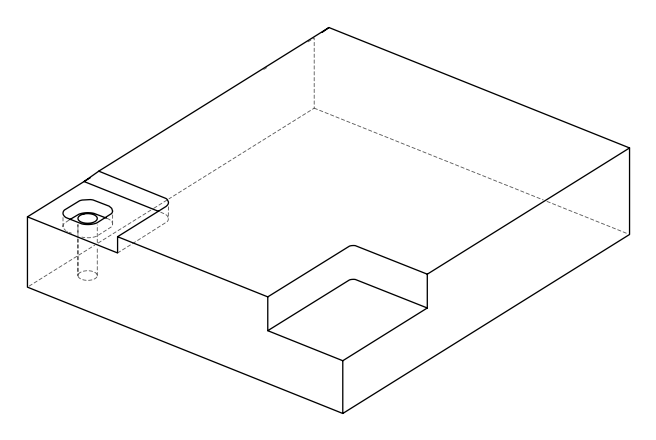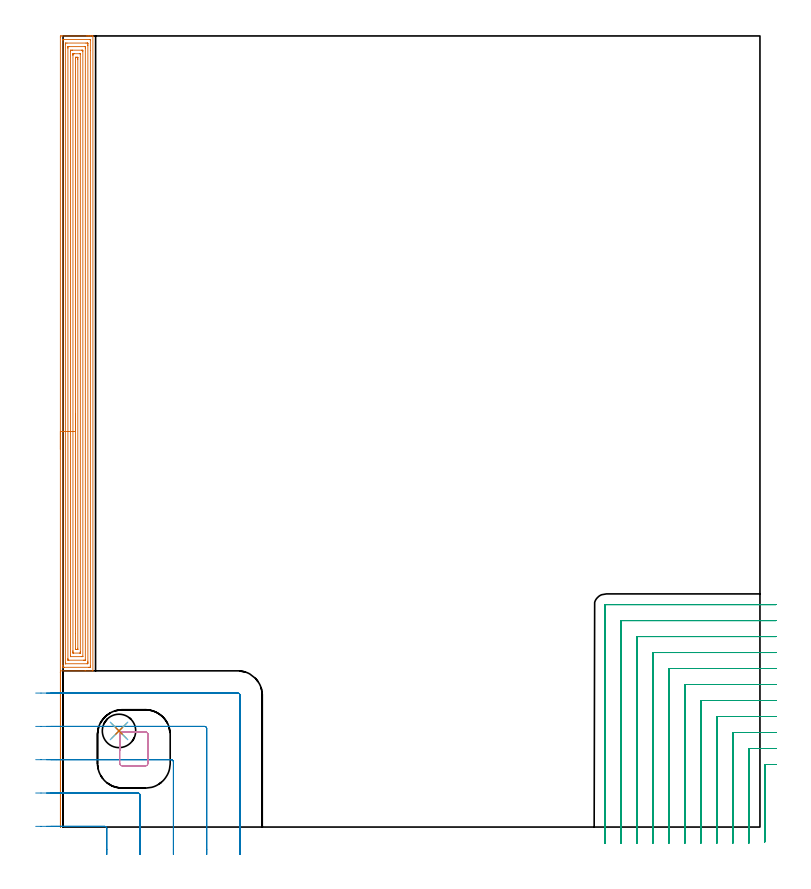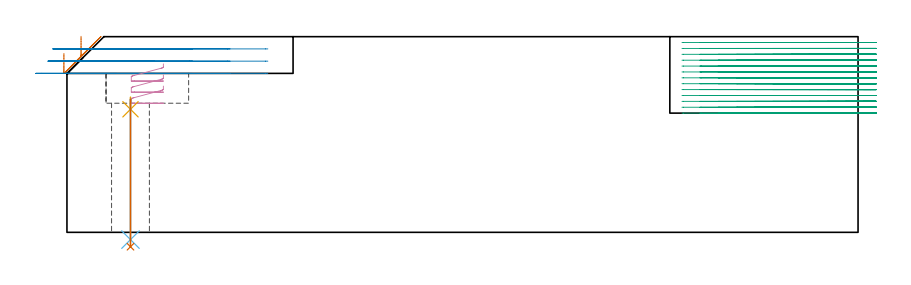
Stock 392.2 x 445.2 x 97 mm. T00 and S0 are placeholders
(PLAN: 7 operations, 6 tool changes, 70.8 min)
(1 AREA_MILL | FG_CHAMFER_SURFACE | UGT0205_001 | 20.99 min | 70725 mm3)
(2 MILL_CORNER_NOTCH_RECTANGULAR | CORNER_NOTCH_RECTANGULAR | UGT0201_107 | Follow Part, ap 6.25, ae 75% | 4.14 min | 167709 mm3)
(3 MILL_CORNER_NOTCH_RECTANGULAR_1 | CORNER_NOTCH_RECTANGULAR_1 | NXT0201_011 | Follow Part, ap 3, ae 75% | 44.18 min | 463623 mm3)
(4 MILL_RECTANGULAR_POCKET | POCKET_RECTANGULAR_STRAIGHT | UGT0201_107 | Follow Part, ap 6.25, ae 75% | 0.81 min | 24195 mm3)
(5 SPOT_DRILL | STEP1HOLE | NXT0321_9005460120000 | 0.06 min | 259 mm3)
(6 DRILL_THROUGH_HOLE_INTO_CENTER | STEP1HOLE | NXT0301_087 | 0.29 min | 6499 mm3)
(7 DRILL_TO_ENLARGE_THROUGH_HOLE | STEP1HOLE | UGT0301_256 | 0.3 min | 10990 mm3)
(TOOL UGT0205_001 | Chamfer Mill 20 x 3 x 45 deg. | D20 FL50 Z2)
(TOOL UGT0201_107 | End Mill 25 mm | D25 FL25 Z2)
(TOOL NXT0201_011 | ENDMILL 12mm [2P460-1200-NA 1630] | D12 FL38 Z6)
(TOOL NXT0321_9005460120000 | NC Spot Drill, 142deg, 12mm, Carbide, Uncoated | D12 PA142 FL30 Z2)
(TOOL NXT0301_087 | Carbide Drill 11.6mm [860.1-1160-058A1-MM 2214] | D11.6 PA140 FL72 Z2)
(TOOL UGT0301_256 | Twist Drill 18.8 mm | D18.8 PA118 FL135 Z2)
(OP 1 AREA_MILL)
G17 G21 G94 G90
T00 M6
G54
G17 G0 G90 X-1.5 Y212.582 S1061 M3
G43 Z107. H0
Z88.7
G94 G1 Y212.62 Z87.829 F250.
Y212.734 Z86.964
Y212.923 Z86.112
Y213.185 Z85.28
Y213.519 Z84.474
Y213.922 Z83.7
Y214.391 Z82.964
Y214.922 Z82.272
Y215.511 Z81.629
Y216.155 Z81.04
Y216.847 Z80.509
Y217.582 Z80.04
Y218.356 Z79.637
Y219.162 Z79.303
Y219.994 Z79.041
Y220.846 Z78.852
Y221.711 Z78.738
Y222.582 Z78.7
X-1.499 Y444.582 Z78.701
X-1.497 Y444.97 Z78.702
X-1.493 Y445.19 Z78.705
X-1.116 Y445.195 Z79.081
X-0.51 Y445.2 Z79.688
X13.18 Z93.375
X13.786 Z93.981
X14.327 Z94.523
X14.663 Z94.859
X15.203 Z95.399
X15.54 Z95.734
X16.213 Z96.412
X16.506 Z96.705
X16.655 Y445.198 Z96.847
X16.798 Y445.19 Z96.989
X16.8 Y445.028 Z97.
Y88.132
X16.797 Y87.91 Z96.989
X16.601 Y87.9 Z96.794
X12.454 Z92.652
X-1.4 Z78.8
Y87.606
Y87.449 Z78.799
X-1.398 Y87.323 Z78.797
X-1.4 Y87.239 Z78.8
Y87.223
Y87.222 Z78.798
X-1.399 Y87.211 Z78.795
X-1.4 Y87.192 Z78.8
X-1.394 Y87.176 Z78.793
X-1.391 Y87.168 Z78.789
X-1.395 Y87.162 Z78.794
X-1.4 Y87.155 Z78.8
Y87.104
X-1.393 Y87.094 Z78.791
X-1.388 Y87.087 Z78.785
X-1.389 Y87.078 Z78.787
X-1.4 Y86.994 Z78.8
Y0.133
X-1.397 Y0.052 Z78.797
X-1.446 Y0.002 Z78.745
X-1.449 Y0. Z78.742
X-1.49 Y-0.02 Z78.7
X-1.496 Y-0.007 Z78.696
X-1.5 Y0.099 Z78.7
Y87.047
X-1.496 Y87.077 Z78.696
Y87.08 Z78.695
X-1.497 Y87.083 Z78.697
X-1.5 Y87.086 Z78.7
Y87.157
X-1.498 Y87.159 Z78.698
X-1.496 Y87.161 Z78.697
X-1.498 Y87.164 Z78.698
X-1.5 Y87.17 Z78.7
Y222.582
X-0.086 Z80.114
X-0.085 Y442.795 Z80.115
X-0.081 Y443.163 Z80.119
X-0.079 Y443.18 Z80.121
X-0.067 Y443.19 Z80.133
X0.002 Y443.195 Z80.202
X0.107 Y443.199 Z80.307
X15.143 Y443.2 Z95.343
X15.32 Y443.197 Z95.52
X15.351 Y443.194 Z95.551
X15.379 Y443.189 Z95.579
X15.381 Y443.148 Z95.581
X15.385 Y442.953 Z95.585
X15.386 Y436.936 Z95.586
X15.385 Y90.812 Z95.585
X15.382 Y90.08 Z95.582
X15.379 Y89.919 Z95.579
X14.681 Y89.9 Z94.881
X14.663 Z94.863
X0.637 Z80.837
X-0.079 Y89.919 Z80.121
X-0.085 Y90.654 Z80.115
Y90.812
X-0.086 Y222.582 Z80.114
X1.329 Z81.529
Y440.303
X1.334 Y441.008 Z81.534
X1.335 Y441.19 Z81.535
X1.514 Y441.193 Z81.714
X2.203 Y441.199 Z82.403
X12.91 Y441.2 Z93.11
X13.6 Y441.198 Z93.8
X13.786 Y441.194 Z93.986
X13.965 Y441.187 Z94.165
X13.968 Y441.008 Z94.168
X13.97 Y440.821 Z94.17
X13.971 Y440.115 Z94.171
X13.972 Y439.926 Z94.172
Y93.303
X13.971 Y92.599 Z94.171
X13.969 Y92.413 Z94.169
X13.964 Y92.222 Z94.164
X13.951 Y91.91 Z94.151
X13.786 Y91.905 Z93.986
X13.594 Y91.901 Z93.794
X1.514 Y91.9 Z81.714
X1.416 Z81.616
X1.355 Y91.902 Z81.555
X1.34 Y91.905 Z81.54
X1.337 Y91.908 Z81.537
X1.334 Y91.926 Z81.534
X1.331 Y92.033 Z81.531
X1.329 Y92.41 Z81.529
Y92.599
Y222.582
X2.743 Z82.943
Y438.328
X2.744 Y438.861 Z82.944
X2.747 Y439.041 Z82.947
X2.749 Y439.174 Z82.949
X2.84 Y439.19 Z83.04
X3.267 Y439.199 Z83.467
X3.288 Y439.2 Z83.488
X12.055 Z92.255
X12.458 Y439.191 Z92.658
X12.551 Y439.188 Z92.751
X12.554 Y439.125 Z92.754
X12.555 Y439.059 Z92.755
X12.557 Y438.688 Z92.757
Y438.328
Y94.118
X12.555 Y93.985 Z92.755
X12.553 Y93.92 Z92.753
X12.551 Y93.911 Z92.751
X12.54 Y93.907 Z92.74
X12.508 Y93.902 Z92.708
X12.033 Y93.9 Z92.233
X11.633 Z91.833
X3.267 Y93.901 Z83.467
X2.863 Y93.904 Z83.063
X2.756 Y93.91 Z82.956
X2.75 Y94.019 Z82.95
X2.746 Y94.386 Z82.946
X2.743 Y94.919 Z82.943
Y222.582
X4.157 Z84.357
Y436.542
X4.162 Y436.981 Z84.362
X4.166 Y437.19 Z84.366
X4.377 Y437.197 Z84.577
X5.02 Y437.199 Z85.22
X5.251 Y437.2 Z85.451
X10.511 Y437.199 Z90.711
X11.017 Y437.192 Z91.217
X11.136 Y437.188 Z91.336
X11.139 Y436.984 Z91.339
X11.143 Y436.555 Z91.343
Y96.172
X11.136 Y95.954 Z91.336
X11.129 Y95.91 Z91.329
X10.992 Y95.905 Z91.192
X10.814 Y95.902 Z91.014
X10.547 Y95.9 Z90.747
X10.28 Z90.48
X4.26 Y95.901 Z84.46
X4.224 Y95.903 Z84.424
X4.19 Y95.908 Z84.39
X4.164 Y95.915 Z84.364
X4.157 Y96.172 Z84.357
Y222.582
X5.571 Z85.771
Y434.193
X5.572 Y434.755 Z85.772
X5.575 Y435.083 Z85.775
X5.578 Y435.188 Z85.778
X5.679 Y435.192 Z85.879
X5.897 Y435.197 Z86.097
X6.337 Y435.2 Z86.537
X9.549 Z89.749
X9.665 Y435.198 Z89.865
X9.702 Y435.195 Z89.902
X9.717 Y435.191 Z89.917
X9.722 Y435.179 Z89.922
X9.725 Y435.087 Z89.925
X9.728 Y434.755 Z89.928
Y98.521
X9.724 Y97.959 Z89.924
X9.722 Y97.923 Z89.922
X9.71 Y97.91 Z89.91
X9.635 Y97.905 Z89.835
X9.519 Y97.901 Z89.719
X5.897 Y97.9 Z86.097
X5.839 Y97.902 Z86.039
X5.723 Y97.909 Z85.923
X5.578 Y97.921 Z85.778
X5.576 Y97.959 Z85.776
X5.573 Y98.289 Z85.773
X5.571 Y98.852 Z85.771
Y99.184
Y222.582
X6.985 Z87.185
Y432.752
X6.986 Y432.968 Z87.186
X6.989 Y433.137 Z87.189
X6.991 Y433.178 Z87.191
X6.994 Y433.19 Z87.194
X7.044 Y433.193 Z87.244
X7.195 Y433.197 Z87.395
X7.423 Y433.2 Z87.623
X7.65 Z87.85
X8.301 Y433.198 Z88.501
X8.306 Y433.193 Z88.506
X8.31 Y433.189 Z88.51
X8.312 Y432.968 Z88.512
X8.314 Y432.291 Z88.514
X8.315 Y432.075 Z88.515
X8.314 Y100.639 Z88.514
X8.31 Y99.966 Z88.51
X8.308 Y99.92 Z88.508
X8.303 Y99.909 Z88.503
X8.284 Y99.907 Z88.484
X8.194 Y99.903 Z88.394
X8.013 Y99.901 Z88.213
X7.65 Y99.9 Z87.85
X7.499 Z87.699
X7.223 Y99.901 Z87.423
X7.085 Y99.904 Z87.285
X7.017 Y99.909 Z87.217
X6.992 Y99.913 Z87.192
X6.991 Y99.935 Z87.191
X6.986 Y100.422 Z87.186
X6.985 Y108.895 Z87.185
Y222.582
Y223.454 Z87.223
Y224.319 Z87.337
Y225.171 Z87.526
Y226.003 Z87.788
Y226.809 Z88.122
Y227.582 Z88.525
Y228.318 Z88.994
Y229.01 Z89.525
Y229.653 Z90.114
Y230.243 Z90.758
Y230.774 Z91.45
Y231.243 Z92.185
Y231.645 Z92.959
Y231.979 Z93.765
Y232.242 Z94.597
Y232.43 Z95.449
Y232.544 Z96.314
Y232.582 Z97.185
G0 Z107.
M5
M2
(OP 2 MILL_CORNER_NOTCH_RECTANGULAR)
G17 G21 G94 G90
T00 M6
G54
G17 G0 G90 X24.6 Y-15.5 S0 M3
G43 Z107. H0
Z90.933
G94 G1 Y-12.5 F250.
Y-0.843 F500.
G3 X23.357 Y0.4 R1.25
G1 X-3.9
X-6.9 F250.
G0 Z107.
X43.35 Y-15.5
Z90.933
G1 Y-12.5
Y17.906 F500.
G3 X42.106 Y19.15 R1.25
G1 X-3.9
X-6.9 F250.
G0 Z107.
X62.1 Y-15.5
Z90.933
G1 Y-12.5
Y36.656 F500.
G3 X60.856 Y37.9 R1.25
G1 X-3.9
X-6.9 F250.
G0 Z107.
X80.85 Y-15.5
Z90.933
G1 Y-12.5
Y55.406 F500.
G3 X79.606 Y56.65 R1.25
G1 X-3.9
X-6.9 F250.
G0 Z107.
X99.6 Y-15.5
Z90.933
G1 Y-12.5
Y74.156 F500.
G3 X98.356 Y75.4 R1.25
G1 X-3.9
X-6.9 F250.
G0 Z107.
X24.6 Y-15.5
Z84.867
G1 Y-12.5
Y-0.843 F500.
G3 X23.357 Y0.4 R1.25
G1 X-6.333
X-9.333 F250.
G0 Z107.
X43.35 Y-15.5
Z84.867
G1 Y-12.5
Y17.906 F500.
G3 X42.106 Y19.15 R1.25
G1 X-6.333
X-9.333 F250.
G0 Z107.
X62.1 Y-15.5
Z84.867
G1 Y-12.5
Y36.656 F500.
G3 X60.856 Y37.9 R1.25
G1 X-6.333
X-9.333 F250.
G0 Z107.
X80.85 Y-15.5
Z84.867
G1 Y-12.5
Y55.406 F500.
G3 X79.606 Y56.65 R1.25
G1 X-6.333
X-9.333 F250.
G0 Z107.
X99.6 Y-15.5
Z84.867
G1 Y-12.5
Y74.156 F500.
G3 X98.356 Y75.4 R1.25
G1 X-6.333
X-9.333 F250.
G0 Z107.
X24.6 Y-15.5
Z78.8
G1 Y-12.5
Y-0.843 F500.
G3 X23.357 Y0.4 R1.25
G1 X-12.399
X-15.399 F250.
G0 Z107.
X43.35 Y-15.5
Z78.8
G1 Y-12.5
Y17.906 F500.
G3 X42.106 Y19.15 R1.25
G1 X-12.399
X-15.399 F250.
G0 Z107.
X62.1 Y-15.5
Z78.8
G1 Y-12.5
Y36.656 F500.
G3 X60.856 Y37.9 R1.25
G1 X-12.399
X-15.399 F250.
G0 Z107.
X80.85 Y-15.5
Z78.8
G1 Y-12.5
Y55.406 F500.
G3 X79.606 Y56.65 R1.25
G1 X-12.399
X-15.399 F250.
G0 Z107.
X99.6 Y-15.5
Z78.8
G1 Y-12.5
Y74.156 F500.
G3 X98.356 Y75.4 R1.25
G1 X-12.399
X-15.399 F250.
G0 Z107.
M5
M2
(OP 3 MILL_CORNER_NOTCH_RECTANGULAR_1)
G17 G21 G94 G90
T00 M6
G54
G17 G0 G90 X401.2 Y35.2 S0 M3
G43 Z107. H1
Z94.085
G94 G1 X398.2 F250.
X395.493 F500.
G3 X394.9 Y34.607 R0.6
G1 Y-5.358
Y-8.358 F250.
G0 Z107.
X401.2 Y44.2
Z94.085
G1 X398.2
X386.494 F500.
G3 X385.9 Y43.606 R0.6
G1 Y-6.
Y-9. F250.
G0 Z107.
X401.2 Y53.2
Z94.085
G1 X398.2
X377.494 F500.
G3 X376.9 Y52.606 R0.6
G1 Y-6.
Y-9. F250.
G0 Z107.
X401.2 Y62.2
Z94.085
G1 X398.2
X368.494 F500.
G3 X367.9 Y61.606 R0.6
G1 Y-6.
Y-9. F250.
G0 Z107.
X401.2 Y71.2
Z94.085
G1 X398.2
X359.495 F500.
G3 X358.9 Y70.605 R0.6
G1 Y-6.
Y-9. F250.
G0 Z107.
X401.2 Y80.2
Z94.085
G1 X398.2
X350.495 F500.
G3 X349.9 Y79.605 R0.6
G1 Y-6.
Y-9. F250.
G0 Z107.
X401.2 Y89.2
Z94.085
G1 X398.2
X341.495 F500.
G3 X340.9 Y88.605 R0.6
G1 Y-6.
Y-9. F250.
G0 Z107.
X401.2 Y98.2
Z94.085
G1 X398.2
X332.496 F500.
G3 X331.9 Y97.604 R0.6
G1 Y-6.
Y-9. F250.
G0 Z107.
X401.2 Y107.2
Z94.085
G1 X398.2
X323.496 F500.
G3 X322.9 Y106.604 R0.6
G1 Y-6.
Y-9. F250.
G0 Z107.
X401.2 Y116.2
Z94.085
G1 X398.2
X314.496 F500.
G3 X313.9 Y115.604 R0.6
G1 Y-6.
Y-9. F250.
G0 Z107.
X401.2 Y125.2
Z94.085
G1 X398.2
X305.6 F500.
G3 X304.9 Y124.5 R0.7
G1 Y-6.
Y-9. F250.
G0 Z107.
X401.2 Y35.2
Z91.169
G1 X398.2
X395.493 F500.
G3 X394.9 Y34.607 R0.6
G1 Y-5.358
Y-8.358 F250.
G0 Z107.
X401.2 Y44.2
Z91.169
G1 X398.2
X386.494 F500.
G3 X385.9 Y43.606 R0.6
G1 Y-6.
Y-9. F250.
G0 Z107.
X401.2 Y53.2
Z91.169
G1 X398.2
X377.494 F500.
G3 X376.9 Y52.606 R0.6
G1 Y-6.
Y-9. F250.
G0 Z107.
X401.2 Y62.2
Z91.169
G1 X398.2
X368.494 F500.
G3 X367.9 Y61.606 R0.6
G1 Y-6.
Y-9. F250.
G0 Z107.
X401.2 Y71.2
Z91.169
G1 X398.2
X359.495 F500.
G3 X358.9 Y70.605 R0.6
G1 Y-6.
Y-9. F250.
G0 Z107.
X401.2 Y80.2
Z91.169
G1 X398.2
X350.495 F500.
G3 X349.9 Y79.605 R0.6
G1 Y-6.
Y-9. F250.
G0 Z107.
X401.2 Y89.2
Z91.169
G1 X398.2
X341.495 F500.
G3 X340.9 Y88.605 R0.6
G1 Y-6.
Y-9. F250.
G0 Z107.
X401.2 Y98.2
Z91.169
G1 X398.2
X332.496 F500.
G3 X331.9 Y97.604 R0.6
G1 Y-6.
Y-9. F250.
G0 Z107.
X401.2 Y107.2
Z91.169
G1 X398.2
X323.496 F500.
G3 X322.9 Y106.604 R0.6
G1 Y-6.
Y-9. F250.
G0 Z107.
X401.2 Y116.2
Z91.169
G1 X398.2
X314.496 F500.
G3 X313.9 Y115.604 R0.6
G1 Y-6.
Y-9. F250.
G0 Z107.
X401.2 Y125.2
Z91.169
G1 X398.2
X305.6 F500.
G3 X304.9 Y124.5 R0.7
G1 Y-6.
Y-9. F250.
G0 Z107.
X401.2 Y35.2
Z88.254
G1 X398.2
X395.493 F500.
G3 X394.9 Y34.607 R0.6
G1 Y-5.358
Y-8.358 F250.
G0 Z107.
X401.2 Y44.2
Z88.254
G1 X398.2
X386.494 F500.
G3 X385.9 Y43.606 R0.6
G1 Y-6.
Y-9. F250.
G0 Z107.
X401.2 Y53.2
Z88.254
G1 X398.2
X377.494 F500.
G3 X376.9 Y52.606 R0.6
G1 Y-6.
Y-9. F250.
G0 Z107.
X401.2 Y62.2
Z88.254
G1 X398.2
X368.494 F500.
G3 X367.9 Y61.606 R0.6
G1 Y-6.
Y-9. F250.
G0 Z107.
X401.2 Y71.2
Z88.254
G1 X398.2
X359.495 F500.
G3 X358.9 Y70.605 R0.6
G1 Y-6.
Y-9. F250.
G0 Z107.
X401.2 Y80.2
Z88.254
G1 X398.2
X350.495 F500.
G3 X349.9 Y79.605 R0.6
G1 Y-6.
Y-9. F250.
G0 Z107.
X401.2 Y89.2
Z88.254
G1 X398.2
X341.495 F500.
G3 X340.9 Y88.605 R0.6
G1 Y-6.
Y-9. F250.
G0 Z107.
X401.2 Y98.2
Z88.254
G1 X398.2
X332.496 F500.
G3 X331.9 Y97.604 R0.6
G1 Y-6.
Y-9. F250.
G0 Z107.
X401.2 Y107.2
Z88.254
G1 X398.2
X323.496 F500.
G3 X322.9 Y106.604 R0.6
G1 Y-6.
Y-9. F250.
G0 Z107.
X401.2 Y116.2
Z88.254
G1 X398.2
X314.496 F500.
G3 X313.9 Y115.604 R0.6
G1 Y-6.
Y-9. F250.
G0 Z107.
X401.2 Y125.2
Z88.254
G1 X398.2
X305.6 F500.
G3 X304.9 Y124.5 R0.7
G1 Y-6.
Y-9. F250.
G0 Z107.
X401.2 Y35.2
Z85.338
G1 X398.2
X395.493 F500.
G3 X394.9 Y34.607 R0.6
G1 Y-5.358
Y-8.358 F250.
G0 Z107.
X401.2 Y44.2
Z85.338
G1 X398.2
X386.494 F500.
G3 X385.9 Y43.606 R0.6
G1 Y-6.
Y-9. F250.
G0 Z107.
X401.2 Y53.2
Z85.338
G1 X398.2
X377.494 F500.
G3 X376.9 Y52.606 R0.6
G1 Y-6.
Y-9. F250.
G0 Z107.
X401.2 Y62.2
Z85.338
G1 X398.2
X368.494 F500.
G3 X367.9 Y61.606 R0.6
G1 Y-6.
Y-9. F250.
G0 Z107.
X401.2 Y71.2
Z85.338
G1 X398.2
X359.495 F500.
G3 X358.9 Y70.605 R0.6
G1 Y-6.
Y-9. F250.
G0 Z107.
X401.2 Y80.2
Z85.338
G1 X398.2
X350.495 F500.
G3 X349.9 Y79.605 R0.6
G1 Y-6.
Y-9. F250.
G0 Z107.
X401.2 Y89.2
Z85.338
G1 X398.2
X341.495 F500.
G3 X340.9 Y88.605 R0.6
G1 Y-6.
Y-9. F250.
G0 Z107.
X401.2 Y98.2
Z85.338
G1 X398.2
X332.496 F500.
G3 X331.9 Y97.604 R0.6
G1 Y-6.
Y-9. F250.
G0 Z107.
X401.2 Y107.2
Z85.338
G1 X398.2
X323.496 F500.
G3 X322.9 Y106.604 R0.6
G1 Y-6.
Y-9. F250.
G0 Z107.
X401.2 Y116.2
Z85.338
G1 X398.2
X314.496 F500.
G3 X313.9 Y115.604 R0.6
G1 Y-6.
Y-9. F250.
G0 Z107.
X401.2 Y125.2
Z85.338
G1 X398.2
X305.6 F500.
G3 X304.9 Y124.5 R0.7
G1 Y-6.
Y-9. F250.
G0 Z107.
X401.2 Y35.2
Z82.423
G1 X398.2
X395.493 F500.
G3 X394.9 Y34.607 R0.6
G1 Y-5.358
Y-8.358 F250.
G0 Z107.
X401.2 Y44.2
Z82.423
G1 X398.2
X386.494 F500.
G3 X385.9 Y43.606 R0.6
G1 Y-6.
Y-9. F250.
G0 Z107.
X401.2 Y53.2
Z82.423
G1 X398.2
X377.494 F500.
G3 X376.9 Y52.606 R0.6
G1 Y-6.
Y-9. F250.
G0 Z107.
X401.2 Y62.2
Z82.423
G1 X398.2
X368.494 F500.
G3 X367.9 Y61.606 R0.6
G1 Y-6.
Y-9. F250.
G0 Z107.
X401.2 Y71.2
Z82.423
G1 X398.2
X359.495 F500.
G3 X358.9 Y70.605 R0.6
G1 Y-6.
Y-9. F250.
G0 Z107.
X401.2 Y80.2
Z82.423
G1 X398.2
X350.495 F500.
G3 X349.9 Y79.605 R0.6
G1 Y-6.
Y-9. F250.
G0 Z107.
X401.2 Y89.2
Z82.423
G1 X398.2
X341.495 F500.
G3 X340.9 Y88.605 R0.6
G1 Y-6.
Y-9. F250.
G0 Z107.
X401.2 Y98.2
Z82.423
G1 X398.2
X332.496 F500.
G3 X331.9 Y97.604 R0.6
G1 Y-6.
Y-9. F250.
G0 Z107.
X401.2 Y107.2
Z82.423
G1 X398.2
X323.496 F500.
G3 X322.9 Y106.604 R0.6
G1 Y-6.
Y-9. F250.
G0 Z107.
X401.2 Y116.2
Z82.423
G1 X398.2
X314.496 F500.
G3 X313.9 Y115.604 R0.6
G1 Y-6.
Y-9. F250.
G0 Z107.
X401.2 Y125.2
Z82.423
G1 X398.2
X305.6 F500.
G3 X304.9 Y124.5 R0.7
G1 Y-6.
Y-9. F250.
G0 Z107.
X401.2 Y35.2
Z79.508
G1 X398.2
X395.493 F500.
G3 X394.9 Y34.607 R0.6
G1 Y-5.358
Y-8.358 F250.
G0 Z107.
X401.2 Y44.2
Z79.508
G1 X398.2
X386.494 F500.
G3 X385.9 Y43.606 R0.6
G1 Y-6.
Y-9. F250.
G0 Z107.
X401.2 Y53.2
Z79.508
G1 X398.2
X377.494 F500.
G3 X376.9 Y52.606 R0.6
G1 Y-6.
Y-9. F250.
G0 Z107.
X401.2 Y62.2
Z79.508
G1 X398.2
X368.494 F500.
G3 X367.9 Y61.606 R0.6
G1 Y-6.
Y-9. F250.
G0 Z107.
X401.2 Y71.2
Z79.508
G1 X398.2
X359.495 F500.
G3 X358.9 Y70.605 R0.6
G1 Y-6.
Y-9. F250.
G0 Z107.
X401.2 Y80.2
Z79.508
G1 X398.2
X350.495 F500.
G3 X349.9 Y79.605 R0.6
G1 Y-6.
Y-9. F250.
G0 Z107.
X401.2 Y89.2
Z79.508
G1 X398.2
X341.495 F500.
G3 X340.9 Y88.605 R0.6
G1 Y-6.
Y-9. F250.
G0 Z107.
X401.2 Y98.2
Z79.508
G1 X398.2
X332.496 F500.
G3 X331.9 Y97.604 R0.6
G1 Y-6.
Y-9. F250.
G0 Z107.
X401.2 Y107.2
Z79.508
G1 X398.2
X323.496 F500.
G3 X322.9 Y106.604 R0.6
G1 Y-6.
Y-9. F250.
G0 Z107.
X401.2 Y116.2
Z79.508
G1 X398.2
X314.496 F500.
G3 X313.9 Y115.604 R0.6
G1 Y-6.
Y-9. F250.
G0 Z107.
X401.2 Y125.2
Z79.508
G1 X398.2
X305.6 F500.
G3 X304.9 Y124.5 R0.7
G1 Y-6.
Y-9. F250.
G0 Z107.
X401.2 Y35.2
Z76.592
G1 X398.2
X395.493 F500.
G3 X394.9 Y34.607 R0.6
G1 Y-5.358
Y-8.358 F250.
G0 Z107.
X401.2 Y44.2
Z76.592
G1 X398.2
X386.494 F500.
G3 X385.9 Y43.606 R0.6
G1 Y-6.
Y-9. F250.
G0 Z107.
X401.2 Y53.2
Z76.592
G1 X398.2
X377.494 F500.
G3 X376.9 Y52.606 R0.6
G1 Y-6.
Y-9. F250.
G0 Z107.
X401.2 Y62.2
Z76.592
G1 X398.2
X368.494 F500.
G3 X367.9 Y61.606 R0.6
G1 Y-6.
Y-9. F250.
G0 Z107.
X401.2 Y71.2
Z76.592
G1 X398.2
X359.495 F500.
G3 X358.9 Y70.605 R0.6
G1 Y-6.
Y-9. F250.
G0 Z107.
X401.2 Y80.2
Z76.592
G1 X398.2
X350.495 F500.
G3 X349.9 Y79.605 R0.6
G1 Y-6.
Y-9. F250.
G0 Z107.
X401.2 Y89.2
Z76.592
G1 X398.2
X341.495 F500.
G3 X340.9 Y88.605 R0.6
G1 Y-6.
Y-9. F250.
G0 Z107.
X401.2 Y98.2
Z76.592
G1 X398.2
X332.496 F500.
G3 X331.9 Y97.604 R0.6
G1 Y-6.
Y-9. F250.
G0 Z107.
X401.2 Y107.2
Z76.592
G1 X398.2
X323.496 F500.
G3 X322.9 Y106.604 R0.6
G1 Y-6.
Y-9. F250.
G0 Z107.
X401.2 Y116.2
Z76.592
G1 X398.2
X314.496 F500.
G3 X313.9 Y115.604 R0.6
G1 Y-6.
Y-9. F250.
G0 Z107.
X401.2 Y125.2
Z76.592
G1 X398.2
X305.6 F500.
G3 X304.9 Y124.5 R0.7
G1 Y-6.
Y-9. F250.
G0 Z107.
X401.2 Y35.2
Z73.677
G1 X398.2
X395.493 F500.
G3 X394.9 Y34.607 R0.6
G1 Y-5.358
Y-8.358 F250.
G0 Z107.
X401.2 Y44.2
Z73.677
G1 X398.2
X386.494 F500.
G3 X385.9 Y43.606 R0.6
G1 Y-6.
Y-9. F250.
G0 Z107.
X401.2 Y53.2
Z73.677
G1 X398.2
X377.494 F500.
G3 X376.9 Y52.606 R0.6
G1 Y-6.
Y-9. F250.
G0 Z107.
X401.2 Y62.2
Z73.677
G1 X398.2
X368.494 F500.
G3 X367.9 Y61.606 R0.6
G1 Y-6.
Y-9. F250.
G0 Z107.
X401.2 Y71.2
Z73.677
G1 X398.2
X359.495 F500.
G3 X358.9 Y70.605 R0.6
G1 Y-6.
Y-9. F250.
G0 Z107.
X401.2 Y80.2
Z73.677
G1 X398.2
X350.495 F500.
G3 X349.9 Y79.605 R0.6
G1 Y-6.
Y-9. F250.
G0 Z107.
X401.2 Y89.2
Z73.677
G1 X398.2
X341.495 F500.
G3 X340.9 Y88.605 R0.6
G1 Y-6.
Y-9. F250.
G0 Z107.
X401.2 Y98.2
Z73.677
G1 X398.2
X332.496 F500.
G3 X331.9 Y97.604 R0.6
G1 Y-6.
Y-9. F250.
G0 Z107.
X401.2 Y107.2
Z73.677
G1 X398.2
X323.496 F500.
G3 X322.9 Y106.604 R0.6
G1 Y-6.
Y-9. F250.
G0 Z107.
X401.2 Y116.2
Z73.677
G1 X398.2
X314.496 F500.
G3 X313.9 Y115.604 R0.6
G1 Y-6.
Y-9. F250.
G0 Z107.
X401.2 Y125.2
Z73.677
G1 X398.2
X305.6 F500.
G3 X304.9 Y124.5 R0.7
G1 Y-6.
Y-9. F250.
G0 Z107.
X401.2 Y35.2
Z70.762
G1 X398.2
X395.493 F500.
G3 X394.9 Y34.607 R0.6
G1 Y-5.358
Y-8.358 F250.
G0 Z107.
X401.2 Y44.2
Z70.762
G1 X398.2
X386.494 F500.
G3 X385.9 Y43.606 R0.6
G1 Y-6.
Y-9. F250.
G0 Z107.
X401.2 Y53.2
Z70.762
G1 X398.2
X377.494 F500.
G3 X376.9 Y52.606 R0.6
G1 Y-6.
Y-9. F250.
G0 Z107.
X401.2 Y62.2
Z70.762
G1 X398.2
X368.494 F500.
G3 X367.9 Y61.606 R0.6
G1 Y-6.
Y-9. F250.
G0 Z107.
X401.2 Y71.2
Z70.762
G1 X398.2
X359.495 F500.
G3 X358.9 Y70.605 R0.6
G1 Y-6.
Y-9. F250.
G0 Z107.
X401.2 Y80.2
Z70.762
G1 X398.2
X350.495 F500.
G3 X349.9 Y79.605 R0.6
G1 Y-6.
Y-9. F250.
G0 Z107.
X401.2 Y89.2
Z70.762
G1 X398.2
X341.495 F500.
G3 X340.9 Y88.605 R0.6
G1 Y-6.
Y-9. F250.
G0 Z107.
X401.2 Y98.2
Z70.762
G1 X398.2
X332.496 F500.
G3 X331.9 Y97.604 R0.6
G1 Y-6.
Y-9. F250.
G0 Z107.
X401.2 Y107.2
Z70.762
G1 X398.2
X323.496 F500.
G3 X322.9 Y106.604 R0.6
G1 Y-6.
Y-9. F250.
G0 Z107.
X401.2 Y116.2
Z70.762
G1 X398.2
X314.496 F500.
G3 X313.9 Y115.604 R0.6
G1 Y-6.
Y-9. F250.
G0 Z107.
X401.2 Y125.2
Z70.762
G1 X398.2
X305.6 F500.
G3 X304.9 Y124.5 R0.7
G1 Y-6.
Y-9. F250.
G0 Z107.
X401.2 Y35.2
Z67.846
G1 X398.2
X395.493 F500.
G3 X394.9 Y34.607 R0.6
G1 Y-5.358
Y-8.358 F250.
G0 Z107.
X401.2 Y44.2
Z67.846
G1 X398.2
X386.494 F500.
G3 X385.9 Y43.606 R0.6
G1 Y-6.
Y-9. F250.
G0 Z107.
X401.2 Y53.2
Z67.846
G1 X398.2
X377.494 F500.
G3 X376.9 Y52.606 R0.6
G1 Y-6.
Y-9. F250.
G0 Z107.
X401.2 Y62.2
Z67.846
G1 X398.2
X368.494 F500.
G3 X367.9 Y61.606 R0.6
G1 Y-6.
Y-9. F250.
G0 Z107.
X401.2 Y71.2
Z67.846
G1 X398.2
X359.495 F500.
G3 X358.9 Y70.605 R0.6
G1 Y-6.
Y-9. F250.
G0 Z107.
X401.2 Y80.2
Z67.846
G1 X398.2
X350.495 F500.
G3 X349.9 Y79.605 R0.6
G1 Y-6.
Y-9. F250.
G0 Z107.
X401.2 Y89.2
Z67.846
G1 X398.2
X341.495 F500.
G3 X340.9 Y88.605 R0.6
G1 Y-6.
Y-9. F250.
G0 Z107.
X401.2 Y98.2
Z67.846
G1 X398.2
X332.496 F500.
G3 X331.9 Y97.604 R0.6
G1 Y-6.
Y-9. F250.
G0 Z107.
X401.2 Y107.2
Z67.846
G1 X398.2
X323.496 F500.
G3 X322.9 Y106.604 R0.6
G1 Y-6.
Y-9. F250.
G0 Z107.
X401.2 Y116.2
Z67.846
G1 X398.2
X314.496 F500.
G3 X313.9 Y115.604 R0.6
G1 Y-6.
Y-9. F250.
G0 Z107.
X401.2 Y125.2
Z67.846
G1 X398.2
X305.6 F500.
G3 X304.9 Y124.5 R0.7
G1 Y-6.
Y-9. F250.
G0 Z107.
X401.2 Y35.2
Z64.931
G1 X398.2
X395.493 F500.
G3 X394.9 Y34.607 R0.6
G1 Y-5.358
Y-8.358 F250.
G0 Z107.
X401.2 Y44.2
Z64.931
G1 X398.2
X386.494 F500.
G3 X385.9 Y43.606 R0.6
G1 Y-6.
Y-9. F250.
G0 Z107.
X401.2 Y53.2
Z64.931
G1 X398.2
X377.494 F500.
G3 X376.9 Y52.606 R0.6
G1 Y-6.
Y-9. F250.
G0 Z107.
X401.2 Y62.2
Z64.931
G1 X398.2
X368.494 F500.
G3 X367.9 Y61.606 R0.6
G1 Y-6.
Y-9. F250.
G0 Z107.
X401.2 Y71.2
Z64.931
G1 X398.2
X359.495 F500.
G3 X358.9 Y70.605 R0.6
G1 Y-6.
Y-9. F250.
G0 Z107.
X401.2 Y80.2
Z64.931
G1 X398.2
X350.495 F500.
G3 X349.9 Y79.605 R0.6
G1 Y-6.
Y-9. F250.
G0 Z107.
X401.2 Y89.2
Z64.931
G1 X398.2
X341.495 F500.
G3 X340.9 Y88.605 R0.6
G1 Y-6.
Y-9. F250.
G0 Z107.
X401.2 Y98.2
Z64.931
G1 X398.2
X332.496 F500.
G3 X331.9 Y97.604 R0.6
G1 Y-6.
Y-9. F250.
G0 Z107.
X401.2 Y107.2
Z64.931
G1 X398.2
X323.496 F500.
G3 X322.9 Y106.604 R0.6
G1 Y-6.
Y-9. F250.
G0 Z107.
X401.2 Y116.2
Z64.931
G1 X398.2
X314.496 F500.
G3 X313.9 Y115.604 R0.6
G1 Y-6.
Y-9. F250.
G0 Z107.
X401.2 Y125.2
Z64.931
G1 X398.2
X305.6 F500.
G3 X304.9 Y124.5 R0.7
G1 Y-6.
Y-9. F250.
G0 Z107.
X401.2 Y35.2
Z62.015
G1 X398.2
X395.493 F500.
G3 X394.9 Y34.607 R0.6
G1 Y-5.358
Y-8.358 F250.
G0 Z107.
X401.2 Y44.2
Z62.015
G1 X398.2
X386.494 F500.
G3 X385.9 Y43.606 R0.6
G1 Y-6.
Y-9. F250.
G0 Z107.
X401.2 Y53.2
Z62.015
G1 X398.2
X377.494 F500.
G3 X376.9 Y52.606 R0.6
G1 Y-6.
Y-9. F250.
G0 Z107.
X401.2 Y62.2
Z62.015
G1 X398.2
X368.494 F500.
G3 X367.9 Y61.606 R0.6
G1 Y-6.
Y-9. F250.
G0 Z107.
X401.2 Y71.2
Z62.015
G1 X398.2
X359.495 F500.
G3 X358.9 Y70.605 R0.6
G1 Y-6.
Y-9. F250.
G0 Z107.
X401.2 Y80.2
Z62.015
G1 X398.2
X350.495 F500.
G3 X349.9 Y79.605 R0.6
G1 Y-6.
Y-9. F250.
G0 Z107.
X401.2 Y89.2
Z62.015
G1 X398.2
X341.495 F500.
G3 X340.9 Y88.605 R0.6
G1 Y-6.
Y-9. F250.
G0 Z107.
X401.2 Y98.2
Z62.015
G1 X398.2
X332.496 F500.
G3 X331.9 Y97.604 R0.6
G1 Y-6.
Y-9. F250.
G0 Z107.
X401.2 Y107.2
Z62.015
G1 X398.2
X323.496 F500.
G3 X322.9 Y106.604 R0.6
G1 Y-6.
Y-9. F250.
G0 Z107.
X401.2 Y116.2
Z62.015
G1 X398.2
X314.496 F500.
G3 X313.9 Y115.604 R0.6
G1 Y-6.
Y-9. F250.
G0 Z107.
X401.2 Y125.2
Z62.015
G1 X398.2
X305.6 F500.
G3 X304.9 Y124.5 R0.7
G1 Y-6.
Y-9. F250.
G0 Z107.
X401.2 Y35.2
Z59.1
G1 X398.2
X395.493 F500.
G3 X394.9 Y34.607 R0.6
G1 Y-5.358
Y-8.358 F250.
G0 Z107.
X401.2 Y44.2
Z59.1
G1 X398.2
X386.494 F500.
G3 X385.9 Y43.606 R0.6
G1 Y-6.
Y-9. F250.
G0 Z107.
X401.2 Y53.2
Z59.1
G1 X398.2
X377.494 F500.
G3 X376.9 Y52.606 R0.6
G1 Y-6.
Y-9. F250.
G0 Z107.
X401.2 Y62.2
Z59.1
G1 X398.2
X368.494 F500.
G3 X367.9 Y61.606 R0.6
G1 Y-6.
Y-9. F250.
G0 Z107.
X401.2 Y71.2
Z59.1
G1 X398.2
X359.495 F500.
G3 X358.9 Y70.605 R0.6
G1 Y-6.
Y-9. F250.
G0 Z107.
X401.2 Y80.2
Z59.1
G1 X398.2
X350.495 F500.
G3 X349.9 Y79.605 R0.6
G1 Y-6.
Y-9. F250.
G0 Z107.
X401.2 Y89.2
Z59.1
G1 X398.2
X341.495 F500.
G3 X340.9 Y88.605 R0.6
G1 Y-6.
Y-9. F250.
G0 Z107.
X401.2 Y98.2
Z59.1
G1 X398.2
X332.496 F500.
G3 X331.9 Y97.604 R0.6
G1 Y-6.
Y-9. F250.
G0 Z107.
X401.2 Y107.2
Z59.1
G1 X398.2
X323.496 F500.
G3 X322.9 Y106.604 R0.6
G1 Y-6.
Y-9. F250.
G0 Z107.
X401.2 Y116.2
Z59.1
G1 X398.2
X314.496 F500.
G3 X313.9 Y115.604 R0.6
G1 Y-6.
Y-9. F250.
G0 Z107.
X401.2 Y125.2
Z59.1
G1 X398.2
X305.6 F500.
G3 X304.9 Y124.5 R0.7
G1 Y-6.
Y-9. F250.
G0 Z107.
M5
M2
(OP 4 MILL_RECTANGULAR_POCKET)
G17 G21 G94 G90
T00 M6
G54
G17 G0 G90 X47.8 Y45.948 S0 M3
G43 Z107. H0
Z83.5
G94 G1 Y52. Z81.878 F250.
Y52.123 Z81.845
X47.745 Y52.42 Z81.765
X47.632 Y52.7 Z81.684
X47.466 Y52.952 Z81.603
X47.252 Y53.166 Z81.522
X47. Y53.332 Z81.441
X46.72 Y53.445 Z81.36
X46.423 Y53.5 Z81.279
X33.277 Z77.757
X32.98 Y53.445 Z77.676
X32.7 Y53.332 Z77.595
X32.448 Y53.166 Z77.514
X32.234 Y52.952 Z77.433
X32.068 Y52.7 Z77.352
X31.955 Y52.42 Z77.271
X31.9 Y52.123 Z77.19
Y52. Z77.157
Y43.95 Z75.
Y35.9 F500.
G3 X33.4 Y34.4 R1.5
G1 X46.3
G3 X47.8 Y35.9 R1.5
G1 Y52.
G3 X46.3 Y53.5 R1.5
G1 X33.4
G3 X31.9 Y52. R1.5
G1 Y43.95
Y42.95
G0 X47.8 Y45.948 Z78.
G1 Y52. Z76.378 F250.
Y52.123 Z76.346
X47.745 Y52.42 Z76.265
X47.632 Y52.7 Z76.184
X47.466 Y52.952 Z76.103
X47.252 Y53.166 Z76.022
X47. Y53.332 Z75.941
X46.72 Y53.445 Z75.86
X46.423 Y53.5 Z75.779
X33.277 Z72.257
X32.98 Y53.445 Z72.176
X32.7 Y53.332 Z72.095
X32.448 Y53.166 Z72.014
X32.234 Y52.952 Z71.933
X32.068 Y52.7 Z71.852
X31.955 Y52.42 Z71.771
X31.9 Y52.123 Z71.69
Y52. Z71.657
Y43.95 Z69.5
Y35.9 F500.
G3 X33.4 Y34.4 R1.5
G1 X46.3
G3 X47.8 Y35.9 R1.5
G1 Y52.
G3 X46.3 Y53.5 R1.5
G1 X33.4
G3 X31.9 Y52. R1.5
G1 Y43.95
Y42.95
G0 X47.8 Y45.948 Z72.5
G1 Y52. Z70.878 F250.
Y52.123 Z70.846
X47.745 Y52.42 Z70.765
X47.632 Y52.7 Z70.684
X47.466 Y52.952 Z70.603
X47.252 Y53.166 Z70.522
X47. Y53.332 Z70.441
X46.72 Y53.445 Z70.36
X46.423 Y53.5 Z70.279
X33.277 Z66.757
X32.98 Y53.445 Z66.676
X32.7 Y53.332 Z66.595
X32.448 Y53.166 Z66.514
X32.234 Y52.952 Z66.433
X32.068 Y52.7 Z66.352
X31.955 Y52.42 Z66.271
X31.9 Y52.123 Z66.19
Y52. Z66.157
Y43.95 Z64.
Y35.9 F500.
G3 X33.4 Y34.4 R1.5
G1 X46.3
G3 X47.8 Y35.9 R1.5
G1 Y52.
G3 X46.3 Y53.5 R1.5
G1 X33.4
G3 X31.9 Y52. R1.5
G1 Y43.95
Y42.95
G0 Z107.
M5
M2
(OP 5 SPOT_DRILL)
G17 G21 G94 G90
T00 M6
G54
G17 G0 G90 X31.5 Y54.1 S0 M3
G43 Z107. H0
G94 G81 G98 Z61. F250. R67.
G80
M5
M2
(OP 6 DRILL_THROUGH_HOLE_INTO_CENTER)
G17 G21 G94 G90
T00 M6
G54
G17 G0 G90 X31.5 Y54.1 S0 M3
G43 Z107. H1
G94 G73 G98 Z-3.611 F250. Q11.269 R66.
G80
M5
M2
(OP 7 DRILL_TO_ENLARGE_THROUGH_HOLE)
G17 G21 G94 G90
T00 M6
G54
G17 G0 G90 X31.5 Y54.1 S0 M3
G43 Z107. H0
G94 G73 G98 Z-7.148 F250. Q17.787 R66.
G80
M5
M2
